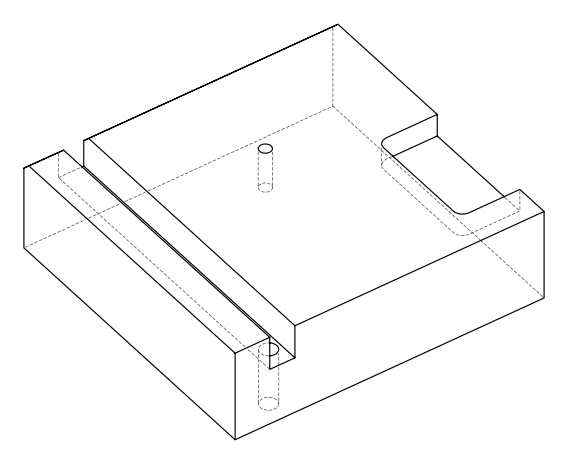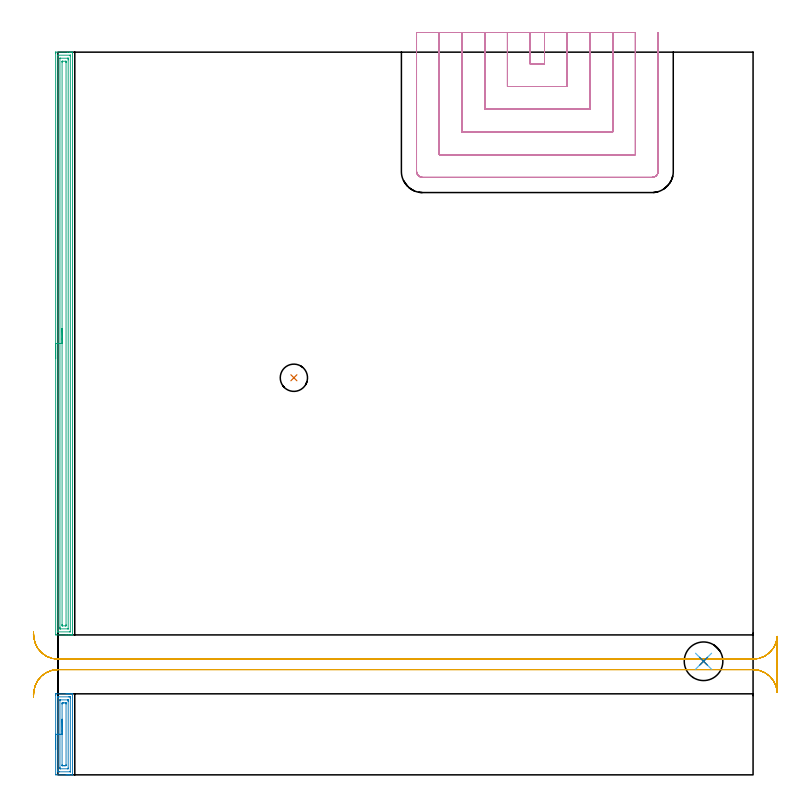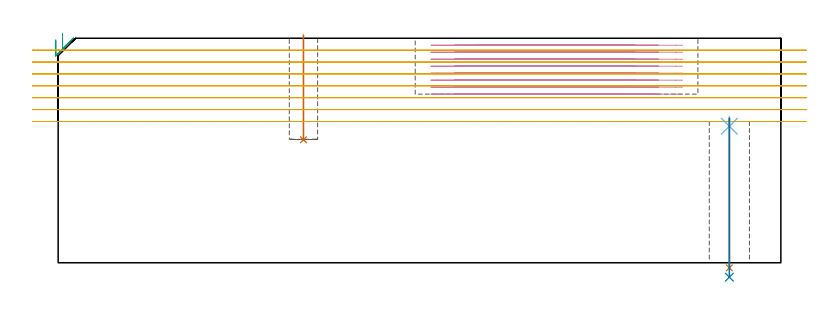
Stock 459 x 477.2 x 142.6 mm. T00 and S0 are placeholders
(PLAN: 8 operations, 6 tool changes, 64 min)
(1 INDEXABLE_INSERT_DRILL_BLIND_HOLE_FROM_SOLID | STEP1POCKET | NXT0302_007 | 0.27 min | 16322 mm3)
(2 AREA_MILL | FG_CHAMFER_SURFACE | UGT0205_001 | 1.98 min | 3682 mm3)
(3 AREA_MILL_1 | FG_CHAMFER_SURFACE_1 | UGT0205_001 | 12.58 min | 24088 mm3)
(4 MILL_SLOT | SLOT_PARTIAL_RECTANGULAR | UGT0201_094 | Follow Part, ap 5, ae 75% | 33.39 min | 587776 mm3)
(5 MILL_RECTANGULAR_SLOT | SLOT_RECTANGULAR | UGT0201_004 | Follow Part, ap 8, ae 75% | 14.92 min | 943797 mm3)
(6 SPOT_DRILL | STEP1HOLE | NXT0321_9005460120000 | 0.06 min | 185 mm3)
(7 DRILL_THROUGH_HOLE_INTO_CENTER | STEP1HOLE | NXT0301_065 | 0.39 min | 6097 mm3)
(8 DRILL_TO_ENLARGE_THROUGH_HOLE | STEP1HOLE | UGT0301_386 | 0.42 min | 39517 mm3)
(TOOL NXT0302_007 | Index. Insert Drill 18mm [880-D1800L25-05] | D18 PA176 FL90 Z2)
(TOOL UGT0205_001 | Chamfer Mill 20 x 3 x 45 deg. | D20 FL50 Z2)
(TOOL UGT0201_094 | End mill 20 mm | D20 FL38 Z4)
(TOOL UGT0201_004 | End Mill 32 mm | D32 FL53 Z6)
(TOOL NXT0321_9005460120000 | NC Spot Drill, 142deg, 12mm, Carbide, Uncoated | D12 PA142 FL30 Z2)
(TOOL NXT0301_065 | Carbide Drill 9.4mm [860.1-0940-075A1-MM 2214] | D9.4 PA140 FL98 Z2)
(TOOL UGT0301_386 | Twist Drill 25.5 mm | D25.5 PA118 FL165 Z2)
(OP 1 INDEXABLE_INSERT_DRILL_BLIND_HOLE_FROM_SOLID)
G17 G21 G94 G90
T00 M6
G54
G17 G0 G90 X155.8 Y262.2 S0 M3
G43 Z152.6 H1
G94 G81 G98 Z78.1 F250. R144.6
G80
M5
M2
(OP 2 AREA_MILL)
G17 G21 G94 G90
T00 M6
G54
G17 G0 G90 X-1.5 Y16.75 S1061 M3
G43 Z152.6 H0
Z141.5
G94 G1 Y16.788 Z140.628 F250.
Y16.902 Z139.763
Y17.091 Z138.912
Y17.353 Z138.08
Y17.687 Z137.274
Y18.09 Z136.5
Y18.558 Z135.764
Y19.09 Z135.072
Y19.679 Z134.429
Y20.322 Z133.84
Y21.014 Z133.308
Y21.75 Z132.84
Y22.524 Z132.437
Y23.33 Z132.103
Y24.162 Z131.841
Y25.014 Z131.652
Y25.878 Z131.538
Y26.75 Z131.5
Y52.692
X-1.498 Y52.953 Z131.502
X-1.491 Y53.494 Z131.505
X-1.417 Y53.498 Z131.58
X-0.869 Y53.5 Z132.128
X5.391 Z138.385
X6.079 Z139.077
X6.286 Z139.283
X6.974 Z139.971
X7.18 Z140.177
X7.593 Z140.592
X8.556 Z141.555
X8.969 Z141.967
X9.309 Z142.307
X9.56 Y53.494 Z142.553
X9.597 Y53.49 Z142.589
X9.6 Y53.397 Z142.6
Y0.103
X9.597 Y0.01 Z142.589
X9.558 Y0.001 Z142.55
X9.555 Z142.547
X9.309 Y0. Z142.307
X7.593 Z140.592
X7.18 Z140.177
X6.974 Z139.971
X6.286 Z139.283
X6.079 Z139.077
X5.391 Z138.385
X-1.214 Y0.001 Z131.783
X-1.491 Y0.01 Z131.505
X-1.499 Y0.285 Z131.499
Y0.324
X-1.5 Y26.75 Z131.5
X-0.086 Z132.914
Y51.287
X-0.084 Y51.398 Z132.916
X-0.081 Y51.471 Z132.919
X-0.079 Y51.491 Z132.921
X-0.075 Y51.494 Z132.925
X-0.056 Y51.497 Z132.944
X0.026 Y51.499 Z133.026
X7.18 Y51.5 Z140.18
X7.75 Y51.499 Z140.75
X8.074 Y51.493 Z141.074
X8.176 Y51.49 Z141.176
X8.182 Y51.287 Z141.182
X8.184 Y51.177 Z141.184
X8.185 Y51.067 Z141.185
X8.186 Y50.289 Z141.186
Y2.213
X8.184 Y2.102 Z141.184
X8.181 Y2.029 Z141.181
X8.179 Y2.009 Z141.179
X8.175 Y2.006 Z141.175
X8.156 Y2.003 Z141.156
X8.074 Y2.001 Z141.074
X0.92 Y2. Z133.92
X0.349 Y2.001 Z133.349
X0.026 Y2.007 Z133.026
X-0.076 Y2.01 Z132.924
X-0.082 Y2.213 Z132.918
X-0.084 Y2.323 Z132.916
X-0.085 Y2.433 Z132.915
X-0.086 Y3.211 Z132.914
Y26.75
X1.328 Z134.328
X1.329 Y48.994 Z134.329
X1.33 Y49.4 Z134.33
X1.332 Y49.46 Z134.332
X1.334 Y49.481 Z134.334
X1.413 Y49.49 Z134.413
X1.614 Y49.497 Z134.614
X1.714 Y49.5 Z134.714
X6.386 Y49.499 Z139.386
X6.587 Y49.495 Z139.587
X6.72 Y49.49 Z139.72
X6.766 Y49.481 Z139.766
X6.767 Y49.468 Z139.767
X6.769 Y49.4 Z139.769
X6.771 Y48.918 Z139.771
Y48.512
Y4.506
X6.769 Y4.1 Z139.769
X6.767 Y4.04 Z139.767
X6.765 Y4.019 Z139.765
X6.686 Y4.01 Z139.686
X6.486 Y4.003 Z139.486
X6.386 Y4. Z139.386
X1.714 Y4.001 Z134.714
X1.513 Y4.005 Z134.513
X1.38 Y4.01 Z134.38
X1.334 Y4.019 Z134.334
X1.333 Y4.032 Z134.333
X1.331 Y4.1 Z134.331
X1.329 Y4.582 Z134.329
X1.328 Y4.988 Z134.328
Y26.75
X2.743 Z135.743
Y46.736
X2.745 Y47.163 Z135.745
X2.747 Y47.376 Z135.747
X2.749 Y47.474 Z135.749
X2.842 Y47.491 Z135.842
X3.603 Y47.499 Z136.603
X3.728 Y47.5 Z136.728
X4.622 Z137.622
X5.29 Y47.497 Z138.29
X5.328 Y47.494 Z138.328
X5.346 Y47.491 Z138.346
X5.35 Y47.478 Z138.35
X5.353 Y47.379 Z138.353
X5.356 Y47.176 Z138.356
X5.357 Y46.77 Z138.357
Y6.764
X5.355 Y6.337 Z138.355
X5.353 Y6.124 Z138.353
X5.35 Y6.026 Z138.35
X5.258 Y6.009 Z138.258
X4.497 Y6.001 Z137.497
X4.372 Y6. Z137.372
X3.478 Z136.478
X2.81 Y6.004 Z135.81
X2.772 Y6.006 Z135.772
X2.754 Y6.009 Z135.754
X2.75 Y6.022 Z135.75
X2.747 Y6.121 Z135.747
X2.744 Y6.324 Z135.744
X2.743 Y6.73 Z135.743
Y26.75
Y27.622 Z135.781
Y28.486 Z135.895
Y29.338 Z136.083
Y30.17 Z136.346
Y30.976 Z136.68
Y31.75 Z137.082
Y32.486 Z137.551
Y33.178 Z138.082
Y33.821 Z138.672
Y34.41 Z139.315
Y34.942 Z140.007
Y35.41 Z140.743
Y35.813 Z141.516
Y36.147 Z142.322
Y36.409 Z143.154
Y36.598 Z144.006
Y36.712 Z144.871
Y36.75 Z145.743
G0 Z152.6
M5
M2
(OP 3 AREA_MILL_1)
G17 G21 G94 G90
T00 M6
G54
G17 G0 G90 X-1.5 Y274.8 S1061 M3
G43 Z152.6 H0
Z141.5
G94 G1 Y274.838 Z140.628 F250.
Y274.952 Z139.764
Y275.141 Z138.912
Y275.403 Z138.08
Y275.737 Z137.274
Y276.14 Z136.5
Y276.608 Z135.764
Y277.14 Z135.072
Y277.729 Z134.429
Y278.372 Z133.84
Y279.064 Z133.308
Y279.8 Z132.84
Y280.574 Z132.437
Y281.38 Z132.103
Y282.212 Z131.841
Y283.063 Z131.652
Y283.928 Z131.538
Y284.8 Z131.5
Y476.572
X-1.496 Y477.198 Z131.501
Y477.199 Z131.502
X6.286 Y477.2 Z139.281
X7.713 Z140.709
X8.074 Z141.07
X8.797 Z141.797
X9.09 Z142.089
X9.526 Y477.198 Z142.518
X9.557 Y477.196 Z142.548
X9.597 Y477.19 Z142.588
X9.6 Y477.019 Z142.6
Y92.581
X9.597 Y92.41 Z142.588
X9.528 Y92.406 Z142.52
X9.09 Y92.4 Z142.089
X8.797 Z141.797
X8.074 Z141.07
X6.819 Z139.816
X5.391 Z138.387
X-1.135 Z131.862
X-1.492 Y92.41 Z131.506
X-1.499 Y92.764 Z131.499
Y92.771 Z131.5
X-1.5 Y284.8
X-0.086 Z132.914
X-0.085 Y474.895 Z132.915
X-0.081 Y475.007 Z132.919
X-0.072 Y475.19 Z132.928
X0.026 Y475.194 Z133.026
X0.505 Y475.199 Z133.505
X8.074 Z141.074
X8.134 Y475.196 Z141.134
X8.167 Y475.19 Z141.167
X8.179 Y475.177 Z141.179
X8.182 Y475.118 Z141.182
X8.185 Y474.895 Z141.185
X8.186 Y474.784 Z141.186
X8.185 Y94.705 Z141.185
X8.181 Y94.593 Z141.181
X8.172 Y94.41 Z141.172
X8.074 Y94.407 Z141.074
X7.595 Y94.401 Z140.595
X0.026 Z133.026
X-0.034 Y94.404 Z132.966
X-0.067 Y94.41 Z132.933
X-0.079 Y94.423 Z132.921
X-0.082 Y94.482 Z132.918
X-0.085 Y94.704 Z132.915
X-0.086 Y94.816 Z132.914
Y284.8
X1.328 Z134.328
X1.329 Y472.996 Z134.329
X1.33 Y473.117 Z134.33
X1.333 Y473.177 Z134.333
X1.334 Y473.185 Z134.334
X1.349 Y473.19 Z134.349
X1.406 Y473.194 Z134.406
X1.611 Y473.199 Z134.611
X6.49 Z139.49
X6.626 Y473.198 Z139.626
X6.734 Y473.193 Z139.734
X6.764 Y473.19 Z139.764
X6.766 Y473.183 Z139.766
X6.768 Y473.158 Z139.768
X6.77 Y472.996 Z139.77
X6.771 Y472.511 Z139.771
Y472.102
Y96.604
X6.77 Y96.483 Z139.77
X6.767 Y96.423 Z139.767
X6.766 Y96.415 Z139.766
X6.751 Y96.41 Z139.751
X6.693 Y96.406 Z139.693
X6.489 Y96.401 Z139.489
X1.61 Z134.61
X1.474 Y96.402 Z134.474
X1.366 Y96.407 Z134.366
X1.336 Y96.41 Z134.336
X1.334 Y96.417 Z134.334
X1.332 Y96.442 Z134.332
X1.33 Y96.604 Z134.33
X1.329 Y97.089 Z134.329
X1.328 Y97.498 Z134.328
Y284.8
X2.743 Z135.743
Y470.314
X2.749 Y471.168 Z135.749
X2.751 Y471.19 Z135.751
X2.773 Y471.193 Z135.773
X2.827 Y471.197 Z135.827
X2.938 Y471.199 Z135.938
X3.16 Y471.2 Z136.16
X5.163 Y471.199 Z138.163
X5.273 Y471.197 Z138.273
X5.327 Y471.193 Z138.327
X5.349 Y471.19 Z138.349
X5.35 Y471.174 Z138.35
X5.357 Y470.348 Z138.357
Y470.314
Y99.286
X5.351 Y98.432 Z138.351
X5.349 Y98.41 Z138.349
X5.327 Y98.407 Z138.327
X5.273 Y98.403 Z138.273
X5.162 Y98.401 Z138.162
X4.94 Y98.4 Z137.94
X2.937 Y98.401 Z135.937
X2.827 Y98.403 Z135.827
X2.772 Y98.407 Z135.772
X2.751 Y98.41 Z135.751
X2.75 Y98.426 Z135.75
X2.743 Y99.252 Z135.743
Y99.286
Y284.8
Y285.672 Z135.781
Y286.536 Z135.895
Y287.388 Z136.083
Y288.22 Z136.346
Y289.026 Z136.68
Y289.8 Z137.082
Y290.536 Z137.551
Y291.228 Z138.082
Y291.871 Z138.672
Y292.46 Z139.315
Y292.991 Z140.007
Y293.46 Z140.743
Y293.863 Z141.516
Y294.197 Z142.322
Y294.459 Z143.154
Y294.648 Z144.006
Y294.762 Z144.871
Y294.8 Z145.743
G0 Z152.6
M5
M2
(OP 4 MILL_SLOT)
G17 G21 G94 G90
T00 M6
G54
G17 G0 G90 X311.8 Y490.2 S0 M3
G43 Z152.6 H0
Z138.162
G94 G1 Y487.2 F250.
Y469.5 F500.
X321.3
Y487.2
Y490.2 F250.
X296.8
Y487.2
Y454.5 F500.
X336.3
Y487.2
Y490.2 F250.
X281.8
Y487.2
Y439.5 F500.
X351.3
Y487.2
Y490.2 F250.
X266.8
Y487.2
Y424.5 F500.
X366.3
Y487.2
Y490.2 F250.
X251.8
Y487.2
Y409.5 F500.
X381.3
Y487.2
Y490.2 F250.
X236.8
Y487.2
Y398.5 F500.
G3 X240.8 Y394.5 R4.
G1 X392.3
G3 X396.3 Y398.5 R4.
G1 Y487.2
Y490.2 F250.
G0 X311.8 Z133.725
G1 Y487.2
Y469.5 F500.
X321.3
Y487.2
Y490.2 F250.
X296.8
Y487.2
Y454.5 F500.
X336.3
Y487.2
Y490.2 F250.
X281.8
Y487.2
Y439.5 F500.
X351.3
Y487.2
Y490.2 F250.
X266.8
Y487.2
Y424.5 F500.
X366.3
Y487.2
Y490.2 F250.
X251.8
Y487.2
Y409.5 F500.
X381.3
Y487.2
Y490.2 F250.
X236.8
Y487.2
Y398.5 F500.
G3 X240.8 Y394.5 R4.
G1 X392.3
G3 X396.3 Y398.5 R4.
G1 Y487.2
Y490.2 F250.
G0 X311.8 Z129.287
G1 Y487.2
Y469.5 F500.
X321.3
Y487.2
Y490.2 F250.
X296.8
Y487.2
Y454.5 F500.
X336.3
Y487.2
Y490.2 F250.
X281.8
Y487.2
Y439.5 F500.
X351.3
Y487.2
Y490.2 F250.
X266.8
Y487.2
Y424.5 F500.
X366.3
Y487.2
Y490.2 F250.
X251.8
Y487.2
Y409.5 F500.
X381.3
Y487.2
Y490.2 F250.
X236.8
Y487.2
Y398.5 F500.
G3 X240.8 Y394.5 R4.
G1 X392.3
G3 X396.3 Y398.5 R4.
G1 Y487.2
Y490.2 F250.
G0 X311.8 Z124.85
G1 Y487.2
Y469.5 F500.
X321.3
Y487.2
Y490.2 F250.
X296.8
Y487.2
Y454.5 F500.
X336.3
Y487.2
Y490.2 F250.
X281.8
Y487.2
Y439.5 F500.
X351.3
Y487.2
Y490.2 F250.
X266.8
Y487.2
Y424.5 F500.
X366.3
Y487.2
Y490.2 F250.
X251.8
Y487.2
Y409.5 F500.
X381.3
Y487.2
Y490.2 F250.
X236.8
Y487.2
Y398.5 F500.
G3 X240.8 Y394.5 R4.
G1 X392.3
G3 X396.3 Y398.5 R4.
G1 Y487.2
Y490.2 F250.
G0 X311.8 Z120.412
G1 Y487.2
Y469.5 F500.
X321.3
Y487.2
Y490.2 F250.
X296.8
Y487.2
Y454.5 F500.
X336.3
Y487.2
Y490.2 F250.
X281.8
Y487.2
Y439.5 F500.
X351.3
Y487.2
Y490.2 F250.
X266.8
Y487.2
Y424.5 F500.
X366.3
Y487.2
Y490.2 F250.
X251.8
Y487.2
Y409.5 F500.
X381.3
Y487.2
Y490.2 F250.
X236.8
Y487.2
Y398.5 F500.
G3 X240.8 Y394.5 R4.
G1 X392.3
G3 X396.3 Y398.5 R4.
G1 Y487.2
Y490.2 F250.
G0 X311.8 Z115.975
G1 Y487.2
Y469.5 F500.
X321.3
Y487.2
Y490.2 F250.
X296.8
Y487.2
Y454.5 F500.
X336.3
Y487.2
Y490.2 F250.
X281.8
Y487.2
Y439.5 F500.
X351.3
Y487.2
Y490.2 F250.
X266.8
Y487.2
Y424.5 F500.
X366.3
Y487.2
Y490.2 F250.
X251.8
Y487.2
Y409.5 F500.
X381.3
Y487.2
Y490.2 F250.
X236.8
Y487.2
Y398.5 F500.
G3 X240.8 Y394.5 R4.
G1 X392.3
G3 X396.3 Y398.5 R4.
G1 Y487.2
Y490.2 F250.
G0 X311.8 Z111.537
G1 Y487.2
Y469.5 F500.
X321.3
Y487.2
Y490.2 F250.
X296.8
Y487.2
Y454.5 F500.
X336.3
Y487.2
Y490.2 F250.
X281.8
Y487.2
Y439.5 F500.
X351.3
Y487.2
Y490.2 F250.
X266.8
Y487.2
Y424.5 F500.
X366.3
Y487.2
Y490.2 F250.
X251.8
Y487.2
Y409.5 F500.
X381.3
Y487.2
Y490.2 F250.
X236.8
Y487.2
Y398.5 F500.
G3 X240.8 Y394.5 R4.
G1 X392.3
G3 X396.3 Y398.5 R4.
G1 Y487.2
Y490.2 F250.
G0 X311.8 Z107.1
G1 Y487.2
Y469.5 F500.
X321.3
Y487.2
Y490.2 F250.
X296.8
Y487.2
Y454.5 F500.
X336.3
Y487.2
Y490.2 F250.
X281.8
Y487.2
Y439.5 F500.
X351.3
Y487.2
Y490.2 F250.
X266.8
Y487.2
Y424.5 F500.
X366.3
Y487.2
Y490.2 F250.
X251.8
Y487.2
Y409.5 F500.
X381.3
Y487.2
Y490.2 F250.
X236.8
Y487.2
Y398.5 F500.
G3 X240.8 Y394.5 R4.
G1 X392.3
G3 X396.3 Y398.5 R4.
G1 Y487.2
Y490.2 F250.
G0 Z152.6
M5
M2
(OP 5 MILL_RECTANGULAR_SLOT)
G17 G21 G94 G90
T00 M6
G54
G17 G0 G90 X-16.273 Y53.059 S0 M3
G43 Z152.6 H0
Z135.043
G94 G1 X-15.8 Y56.021 F250.
G2 X0. Y69.5 R16. F500.
G1 X459.
G2 X474.97 Y54.479 R16.
G1 X475.
Y91.421
X474.97
G2 X459. Y76.4 R16.
G1 X0.
G2 X-15.802 Y89.891 R16.
G1 X-16.273 Y92.853 F250.
G0 X-16.154 Y51.485 Z127.486
G1 X-15.97 Y54.479
G2 X0. Y69.5 R16. F500.
G1 X459.
G2 X474.97 Y54.479 R16.
G1 X475.
Y91.421
X474.97
G2 X459. Y76.4 R16.
G1 X0.
G2 X-15.97 Y91.421 R16.
G1 X-16.154 Y94.415 F250.
G0 Y51.485 Z119.929
G1 X-15.97 Y54.479
G2 X0. Y69.5 R16. F500.
G1 X459.
G2 X474.97 Y54.479 R16.
G1 X475.
Y91.421
X474.97
G2 X459. Y76.4 R16.
G1 X0.
G2 X-15.97 Y91.421 R16.
G1 X-16.154 Y94.415 F250.
G0 Y51.485 Z112.371
G1 X-15.97 Y54.479
G2 X0. Y69.5 R16. F500.
G1 X459.
G2 X474.97 Y54.479 R16.
G1 X475.
Y91.421
X474.97
G2 X459. Y76.4 R16.
G1 X0.
G2 X-15.97 Y91.421 R16.
G1 X-16.154 Y94.415 F250.
G0 Y51.485 Z104.814
G1 X-15.97 Y54.479
G2 X0. Y69.5 R16. F500.
G1 X459.
G2 X474.97 Y54.479 R16.
G1 X475.
Y91.421
X474.97
G2 X459. Y76.4 R16.
G1 X0.
G2 X-15.97 Y91.421 R16.
G1 X-16.154 Y94.415 F250.
G0 Y51.485 Z97.257
G1 X-15.97 Y54.479
G2 X0. Y69.5 R16. F500.
G1 X459.
G2 X474.97 Y54.479 R16.
G1 X475.
Y91.421
X474.97
G2 X459. Y76.4 R16.
G1 X0.
G2 X-15.97 Y91.421 R16.
G1 X-16.154 Y94.415 F250.
G0 Y51.485 Z89.7
G1 X-15.97 Y54.479
G2 X0. Y69.5 R16. F500.
G1 X459.
G2 X474.97 Y54.479 R16.
G1 X475.
Y91.421
X474.97
G2 X459. Y76.4 R16.
G1 X0.
G2 X-15.97 Y91.421 R16.
G1 X-16.154 Y94.415 F250.
G0 Z152.6
M5
M2
(OP 6 SPOT_DRILL)
G17 G21 G94 G90
T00 M6
G54
G17 G0 G90 X426.3 Y75. S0 M3
G43 Z152.6 H0
G94 G81 G98 Z86.7 F250. R92.7
G80
M5
M2
(OP 7 DRILL_THROUGH_HOLE_INTO_CENTER)
G17 G21 G94 G90
T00 M6
G54
G17 G0 G90 X426.3 Y75. S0 M3
G43 Z152.6 H1
G94 G73 G98 Z-3.211 F250. Q9.291 R91.7
G80
M5
M2
(OP 8 DRILL_TO_ENLARGE_THROUGH_HOLE)
G17 G21 G94 G90
T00 M6
G54
G17 G0 G90 X426.3 Y75. S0 M3
G43 Z152.6 H0
G94 G73 G98 Z-9.161 F250. Q24.715 R91.7
G80
M5
M2
